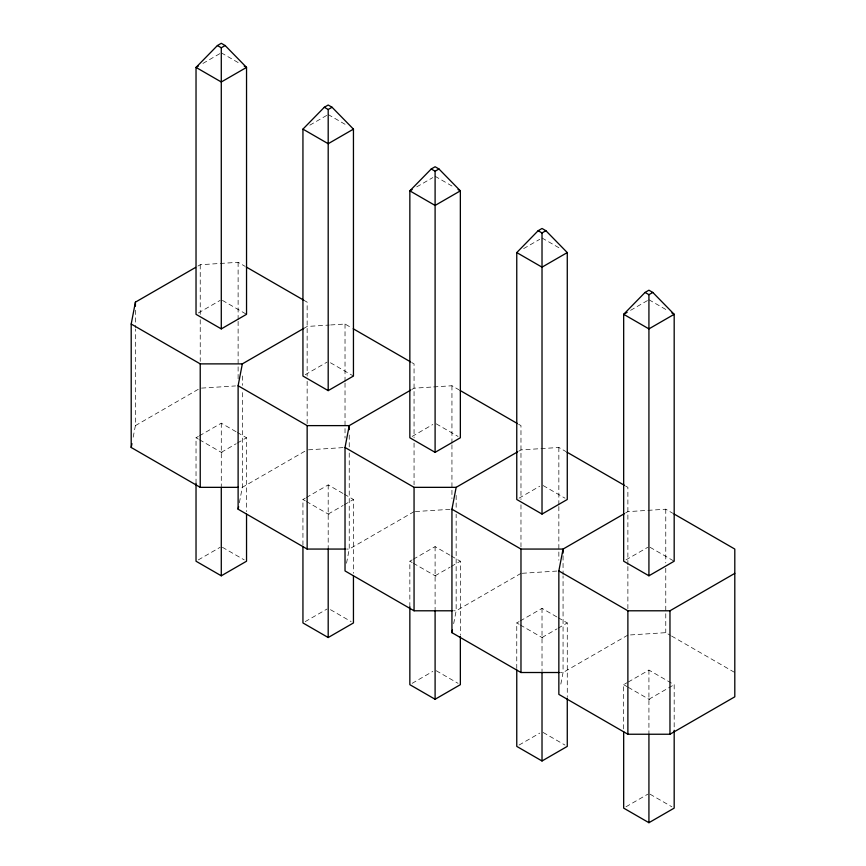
<?xml version="1.0" encoding="UTF-8"?>
<svg xmlns="http://www.w3.org/2000/svg" width="866" height="866" viewBox="0 0 866 866"><rect width="100%" height="100%" fill="white"/><g stroke="black" fill="none" stroke-linecap="round" stroke-linejoin="round"><path stroke-width="0.65" stroke-dasharray="4.33 3.25" d="M133.18 437.189L135.41 425.617L135.41 329.004M239.352 502.778L242.328 487.341L242.328 390.728M346.519 563.214L349.236 549.066L349.236 452.453M453.676 623.661L456.155 610.79L456.155 514.177M560.832 684.097L563.062 672.514L563.062 575.901M202.915 63.434L220.126 53.486M309.822 125.159L327.045 115.21M197.913 266.079L200.23 264.736L238.118 262.311L245.132 266.36M198.325 312.983L220.126 300.394M416.741 186.883L432.805 177.606M135.41 425.617L200.23 388.195M303.674 328.463L307.149 326.46L329.351 325.042M196.03 483.39L196.03 437.763L198.325 436.442M199.472 435.782L221.285 423.182L236.201 431.798M305.233 374.707L327.045 362.118M523.649 248.607L539.724 239.33M221.285 452.344L236.201 443.728M237.349 443.067L246.539 437.763L246.539 511.568M304.832 451.251L242.328 487.341L239.698 487.341M411.74 389.527L414.056 388.185L432.35 387.015M198.325 559.891L220.126 547.301M302.938 545.115L302.938 499.487L305.233 498.166M306.38 497.506L328.192 484.906L343.12 493.523M412.14 436.442L432.805 424.513M630.567 310.331L647.779 300.394M328.192 514.068L343.12 505.452M344.267 504.791L353.447 499.487L353.447 573.292M414.056 511.644L349.236 549.066L346.606 549.066M518.658 451.251L520.975 449.909L558.851 447.484L565.877 451.532M305.233 621.615L327.045 609.025M409.845 606.839L409.845 561.211L412.14 559.891M413.299 559.23L435.1 546.63L450.028 555.247M519.059 498.166L539.724 486.237M435.1 575.793L450.028 567.176M451.175 566.516L460.355 561.211L460.355 635.016M520.975 573.368L456.155 610.79L453.524 610.79M625.566 512.975L627.882 511.644L665.77 509.208L672.785 513.267M412.14 683.339L432.805 671.41M516.764 668.563L516.764 622.946L519.059 621.615M520.206 620.954L542.019 608.365L556.935 616.982M625.966 559.891L647.779 547.301M542.019 637.517L556.935 628.911M558.094 628.24L567.273 622.946L567.273 696.74M627.882 635.092L563.062 672.514L560.432 672.514M519.059 745.063L539.724 733.134M623.672 728.945L623.672 684.67L627.114 682.679M628.261 682.018L648.926 670.089L674.181 684.67L674.181 728.945M648.926 699.252L674.181 684.67M625.966 806.798L647.779 794.198M330.66 324.956L345.025 324.036L352.051 328.084M201.54 388.109L235.509 385.933M433.65 386.929L451.944 385.76L458.958 389.808M308.448 449.833L345.025 447.484M415.366 511.557L450.634 509.295M522.274 573.281L557.552 571.019M630.491 634.93L665.77 632.667L670.446 635.363M221.285 52.826L240.791 64.095M328.192 114.55L346.562 125.159M435.1 176.274L453.47 186.883M542.019 237.998L560.389 248.607M648.926 299.733L668.444 310.991M303.641 300.134L307.149 302.158L307.149 376.115M411.718 362.54L414.056 363.882L414.056 437.839M518.637 424.264L520.975 425.617L520.975 499.563M625.544 485.988L627.882 487.341L627.882 565.162M222.432 300.394L246.539 314.315M330.487 362.778L353.447 376.039M436.248 423.842L458.06 436.442M543.166 485.566L564.978 498.166M650.074 547.301L674.181 561.211M671.615 636.045L734.801 672.514M237.349 432.459L246.539 437.763M344.267 494.183L353.447 499.487M451.175 555.918L460.355 561.211M558.094 617.642L567.273 622.946M196.03 437.763L198.325 439.094M199.472 439.755L222.161 452.853M302.938 499.487L305.233 500.819M306.38 501.479L329.08 514.577M409.845 561.211L412.14 562.543M413.299 563.203L435.988 576.312M516.764 622.946L519.059 624.267M520.206 624.927L542.906 638.036M623.672 684.67L627.114 686.651M628.261 687.323L649.814 699.76M222.432 547.301L244.234 559.891M330.487 609.686L351.152 621.615M436.248 670.749L458.06 683.339M543.166 732.474L564.978 745.063M650.074 794.198L671.886 806.798M665.77 509.208L665.77 562.889M665.77 568.248L665.77 632.667M648.926 670.089L648.926 733.156M627.882 566.505L627.882 610.79M563.062 555.777L563.062 574.559M558.851 447.484L558.851 505.181M558.851 506.523L558.851 560.205M542.019 608.365L542.019 671.431M520.975 504.781L520.975 549.066M456.155 495.384L456.155 508.807M451.944 385.76L451.944 443.457M451.944 444.799L451.944 498.48M435.1 546.63L435.1 609.707M414.056 443.056L414.056 484.808M349.236 435.003L349.236 447.083M345.025 324.036L345.025 381.733M345.025 383.075L345.025 438.088M328.192 484.906L328.192 547.983M307.149 381.332L307.149 425.617M242.328 375.963L242.328 385.359M238.118 262.311L238.118 320.009M238.118 321.351L238.118 379.048M221.285 423.182L221.285 486.248M200.23 264.736L200.23 314.39M200.23 319.76L200.23 361.349M135.41 310.212L135.41 327.662"/><path stroke-width="1.3" d="M238.377 487.341L200.23 487.341L131.199 447.484L131.199 324.036L135.41 302.158L195.608 267.41M131.199 447.484L131.946 443.63M345.296 549.066L307.149 549.066L238.118 509.208L238.118 385.76L242.328 363.882L303.674 328.463M238.118 509.208L238.615 506.642M452.204 610.79L414.056 610.79L345.025 570.932L345.025 447.484L349.236 425.617L410.581 390.198M559.122 672.514L520.975 672.514L451.944 632.667L451.944 509.208L456.155 487.341L517.5 451.922M451.944 632.667L452.442 630.091M673.954 513.939L734.801 549.066L734.801 696.816L669.97 734.238L627.882 734.238L558.851 694.391L558.851 570.932L563.062 549.066L624.408 513.646M217.409 45.541L196.03 67.407L196.03 314.315L221.285 328.896L246.539 314.315L246.539 67.407L225.149 45.541L221.285 43.3L217.409 45.541L221.285 47.771L225.149 45.541M302.938 129.131L324.317 107.265L328.192 105.024L332.068 107.265L353.447 129.131L353.447 376.039L328.192 390.62L302.938 376.039L302.938 129.131L328.192 143.713L353.447 129.131M431.236 168.989L409.845 190.856L409.845 437.763L435.1 452.344L460.355 437.763L460.355 190.856L438.975 168.989L435.1 166.748L431.236 168.989L435.1 171.219L438.975 168.989M516.764 252.58L538.143 230.713L542.019 228.472L545.894 230.713L567.273 252.58L567.273 499.487L542.019 514.068L516.764 499.487L516.764 252.58L542.019 267.161L567.273 252.58M645.062 292.437L623.672 314.304L623.672 561.211L648.926 575.793L674.181 561.211L674.181 314.304L652.802 292.437L648.926 290.197L645.062 292.437L648.926 294.678L652.802 292.437M198.325 66.087L196.03 67.407L221.285 81.989L246.539 67.407L244.234 66.087M324.317 107.265L328.192 109.495L332.068 107.265M412.14 189.535L409.845 190.856L435.1 205.437L460.355 190.856L458.06 189.535M538.143 230.713L542.019 232.943L545.894 230.713M627.114 312.323L623.672 314.304L648.926 328.885L674.181 314.304L671.886 312.983M196.03 483.39L196.03 561.222L221.285 575.803L246.539 561.222L246.539 514.252M302.938 546.457L302.938 622.946L328.192 637.528L353.447 622.946L353.447 575.977M409.845 606.839L409.845 684.67L435.1 699.252L460.355 684.67L460.355 636.358M558.851 570.932L627.882 610.79L669.97 610.79L734.801 573.368M516.764 669.905L516.764 746.395L542.019 760.976L567.273 746.395L567.273 698.083M623.672 731.629L623.672 808.119L648.926 822.7L674.181 808.119L674.181 730.287M131.199 324.036L200.23 363.882L242.328 363.882M238.118 385.76L307.149 425.617L349.236 425.617L349.236 429.633M345.025 447.484L414.056 487.341L456.155 487.341M451.944 509.208L520.975 549.066L563.062 549.066L563.062 553.093M246.301 267.031L303.641 300.134M353.22 328.766L410.549 361.858M460.127 390.49L517.457 423.582M567.046 452.214L624.375 485.306M669.97 610.79L669.97 734.238M648.926 294.678L648.926 575.793M648.926 734.141L648.926 822.7M627.882 610.79L627.882 734.238M542.019 232.943L542.019 514.068M542.019 672.406L542.019 760.976M520.975 549.066L520.975 672.514M435.1 171.219L435.1 452.344M435.1 610.682L435.1 699.252M414.056 487.341L414.056 610.79M328.192 109.495L328.192 390.62M328.192 548.957L328.192 637.528M307.149 425.617L307.149 549.066M221.285 47.771L221.285 328.896M221.285 487.233L221.285 575.803M200.23 363.882L200.23 487.341M135.41 302.158L135.41 306.185"/></g></svg>
